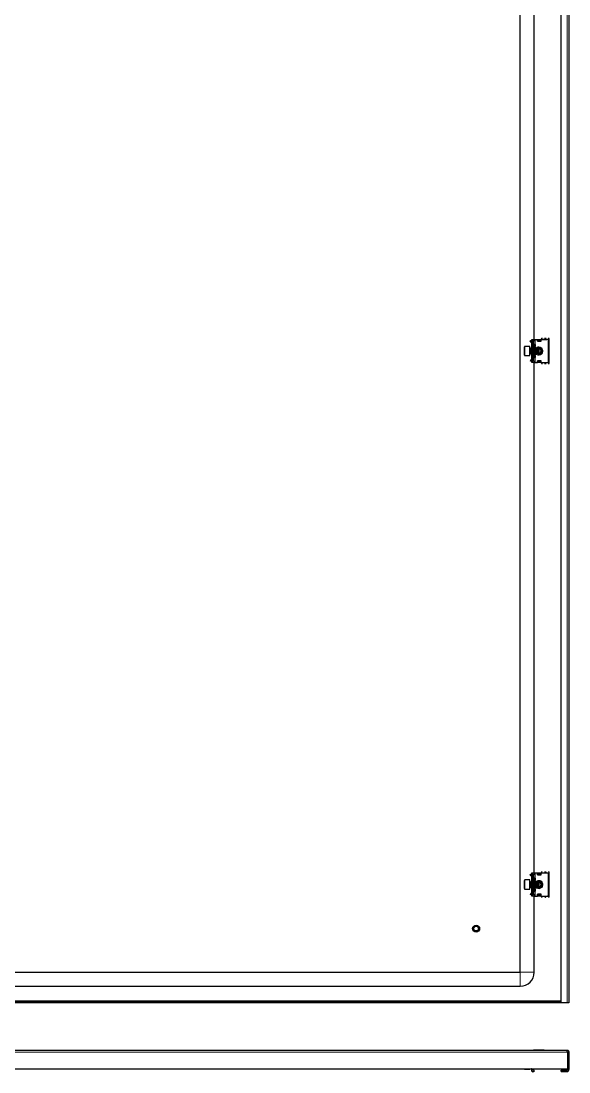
# Model space of a CAD drawing. Header units: millimetres. Extents: x -666 to 2049, y -1116 to 1206.
# Drawn here: x 1458 to 2049, y -1059 to 74 of the extents above; entities that cross this region are included whole.
import ezdxf

# ---------------------------------------------------------------- set-up
doc = ezdxf.new("R2010")
doc.units = ezdxf.units.MM

msp = doc.modelspace()

# ---------------------------------------------------------------- linework, layer by layer
at = {"color": 7, "linetype": 'Continuous', "lineweight": 25}
for p, q in [((2040.11, -984.52), (2040.11, 970.48)), ((2048.61, 970.48), (2048.61, -984.52)), ((1996.11, -951.52), (1996.11, 937.48)), ((2011.11, -269.52), (2011.11, 255.48)), ((2007.05, -270.88), (2006.69, -271.23)), ((2007.67, -272.2), (2006.69, -271.23)), ((2008.02, -271.85), (2007.05, -270.88)), ((2008.11, -271.52), (2008.11, -271.91)), ((2008.4, -270.81), (2008.61, -270.6)), ((2008.61, -269.52), (2010.61, -269.52)), ((2008.61, -269.78), (2008.61, -269.52)), ((2008.61, -294.25), (2008.61, -269.78)), ((2009.61, -271.52), (2009.61, -292.52)), ((2010.61, -269.52), (2010.61, -271.52)), ((2010.61, -269.52), (2012.11, -269.52)), ((2010.61, -292.52), (2010.61, -271.52)), ((2012.11, -269.52), (2014.61, -269.52)), ((2014.61, -269.52), (2014.61, -271.52)), ((2014.61, -271.52), (2018.61, -271.52)), ((2014.86, -269.89), (2015.36, -269.54)), ((2015.36, -269.89), (2014.86, -270.25)), ((2014.86, -270.25), (2014.86, -269.89)), ((2014.86, -271.16), (2014.86, -270.25)), ((2014.86, -271.52), (2014.86, -271.16)), ((2015.36, -269.54), (2015.36, -269.89)), ((2015.36, -269.54), (2017.86, -269.54)), ((2015.36, -269.89), (2017.86, -269.89)), ((2017.86, -269.89), (2017.86, -269.54)), ((2017.86, -269.54), (2018.36, -269.89)), ((2018.36, -270.25), (2017.86, -269.89)), ((2018.36, -269.89), (2018.36, -270.25)), ((2018.36, -270.25), (2018.36, -271.16)), ((2018.36, -271.16), (2018.36, -271.52)), ((2018.41, -269.63), (2018.41, -271.52)), ((2018.61, -269.63), (2018.41, -269.63)), ((2018.61, -271.52), (2018.61, -269.52)), ((2018.61, -269.52), (2024.61, -269.52)), ((2019.11, -269.52), (2019.11, -269.27)), ((2026.61, -292.52), (2026.61, -271.52)), ((2027.11, -294.77), (2027.11, -269.27)), ((2000.61, -286.42), (2000.61, -277.62)), ((2006.61, -277.02), (2001.21, -277.02)), ((2006.61, -287.02), (2006.61, -277.02)), ((2007.22, -279.02), (2006.86, -279.02)), ((2007.61, -279.57), (2007.22, -279.02)), ((2007.22, -280.87), (2007.22, -279.02)), ((2007.22, -285.02), (2007.22, -280.87)), ((2007.99, -279.02), (2007.61, -279.57)), ((2007.61, -281.08), (2007.61, -279.57)), ((2007.61, -284.46), (2007.61, -281.08)), ((2007.67, -272.2), (2008.02, -271.85)), ((2008.22, -279.02), (2007.99, -279.02)), ((2007.99, -280.87), (2007.99, -279.02)), ((2007.99, -285.02), (2007.99, -280.87)), ((2008.11, -273.27), (2008.61, -273.27)), ((2008.11, -273.27), (2008.11, -276.77)), ((2008.61, -276.77), (2008.11, -276.77)), ((2008.11, -276.77), (2008.11, -279.02)), ((2008.61, -279.57), (2008.22, -279.02)), ((2008.22, -280.87), (2008.22, -279.02)), ((2008.22, -285.02), (2008.22, -280.87)), ((2012.11, -275.02), (2010.61, -275.02)), ((2010.93, -277.98), (2012.61, -277.02)), ((2011.11, -277.88), (2011.11, -276.77)), ((2011.11, -276.77), (2011.61, -276.77)), ((2012.61, -278.02), (2011.11, -278.02)), ((2011.61, -276.77), (2012.61, -276.77)), ((2012.61, -275.02), (2012.11, -275.02)), ((2012.61, -277.02), (2012.61, -275.02)), ((2012.61, -286.02), (2012.61, -278.02)), ((2012.99, -279.02), (2012.61, -279.57)), ((2013.22, -279.02), (2012.99, -279.02)), ((2012.99, -280.87), (2012.99, -279.02)), ((2012.99, -285.02), (2012.99, -280.87)), ((2013.61, -279.57), (2013.22, -279.02)), ((2013.22, -280.87), (2013.22, -279.02)), ((2013.22, -285.02), (2013.22, -280.87)), ((2013.99, -279.02), (2013.61, -279.57)), ((2013.61, -281.08), (2013.61, -279.57)), ((2013.61, -284.46), (2013.61, -281.08)), ((2014.22, -279.02), (2013.99, -279.02)), ((2013.99, -280.87), (2013.99, -279.02)), ((2013.99, -285.02), (2013.99, -280.87)), ((2014.61, -279.57), (2014.22, -279.02)), ((2014.22, -280.87), (2014.22, -279.02)), ((2014.22, -285.02), (2014.22, -280.87)), ((2014.53, -279.46), (2014.78, -279.33)), ((2014.99, -279.02), (2014.61, -279.57)), ((2014.61, -281.08), (2014.61, -279.57)), ((2014.61, -284.46), (2014.61, -281.08)), ((2015.22, -279.02), (2014.99, -279.02)), ((2014.99, -280.87), (2014.99, -279.02)), ((2014.99, -285.02), (2014.99, -280.87)), ((2015.61, -279.57), (2015.22, -279.02)), ((2015.22, -280.87), (2015.22, -279.02)), ((2015.22, -285.02), (2015.22, -280.87)), ((2015.82, -279.27), (2015.44, -279.34)), ((2015.99, -279.02), (2015.61, -279.57)), ((2015.61, -281.08), (2015.61, -279.57)), ((2015.61, -284.46), (2015.61, -281.08)), ((2016.05, -279.02), (2015.99, -279.02)), ((2015.99, -280.87), (2015.99, -279.02)), ((2015.99, -285.02), (2015.99, -280.87)), ((2016.61, -279.57), (2016.05, -279.02)), ((2016.05, -285.02), (2016.05, -279.02)), ((2017.13, -279.45), (2016.3, -279.26)), ((2016.61, -284.46), (2016.61, -279.57)), ((2001.21, -287.02), (2006.61, -287.02)), ((2007.67, -291.83), (2006.69, -292.8)), ((2007.05, -293.15), (2006.69, -292.8)), ((2006.86, -285.02), (2007.22, -285.02)), ((2008.02, -292.18), (2007.05, -293.15)), ((2007.22, -285.02), (2007.61, -284.46)), ((2007.61, -284.46), (2007.99, -285.02)), ((2007.67, -291.83), (2008.02, -292.18)), ((2007.99, -285.02), (2008.22, -285.02)), ((2008.11, -285.02), (2008.11, -287.27)), ((2008.11, -287.27), (2008.11, -290.77)), ((2008.11, -287.27), (2008.61, -287.27)), ((2008.11, -290.77), (2008.61, -290.77)), ((2008.11, -292.52), (2008.11, -292.06)), ((2008.22, -285.02), (2008.61, -284.46)), ((2008.61, -293.43), (2008.4, -293.22)), ((2008.61, -294.52), (2008.61, -294.25)), ((2010.61, -289.02), (2012.11, -289.02)), ((2010.61, -292.52), (2010.61, -294.52)), ((2012.61, -287.02), (2010.93, -286.05)), ((2011.11, -286.02), (2012.61, -286.02)), ((2011.11, -287.27), (2011.11, -286.15)), ((2011.61, -287.27), (2011.11, -287.27)), ((2012.61, -287.27), (2011.61, -287.27)), ((2012.11, -289.02), (2012.61, -289.02)), ((2012.61, -284.46), (2012.99, -285.02)), ((2012.61, -289.02), (2012.61, -287.02)), ((2012.99, -285.02), (2013.22, -285.02)), ((2013.22, -285.02), (2013.61, -284.46)), ((2013.61, -284.46), (2013.99, -285.02)), ((2013.99, -285.02), (2014.22, -285.02)), ((2014.22, -285.02), (2014.61, -284.46)), ((2014.78, -284.7), (2014.53, -284.57)), ((2014.61, -284.46), (2014.99, -285.02)), ((2018.61, -292.52), (2014.61, -292.52)), ((2014.61, -292.52), (2014.61, -294.52)), ((2014.86, -292.87), (2014.86, -292.52)), ((2014.86, -293.78), (2014.86, -292.87)), ((2014.86, -293.78), (2015.36, -294.14)), ((2014.86, -294.14), (2014.86, -293.78)), ((2015.36, -294.49), (2014.86, -294.14)), ((2014.99, -285.02), (2015.22, -285.02)), ((2015.22, -285.02), (2015.61, -284.46)), ((2017.86, -294.14), (2015.36, -294.14)), ((2015.36, -294.14), (2015.36, -294.49)), ((2015.61, -284.46), (2015.99, -285.02)), ((2015.99, -285.02), (2016.05, -285.02)), ((2016.05, -285.02), (2016.61, -284.46)), ((2017.86, -294.14), (2018.36, -293.78)), ((2017.86, -294.49), (2017.86, -294.14)), ((2018.36, -294.14), (2017.86, -294.49)), ((2018.36, -292.52), (2018.36, -292.87)), ((2018.36, -292.87), (2018.36, -293.78)), ((2018.36, -293.78), (2018.36, -294.14)), ((2018.41, -292.52), (2018.41, -294.4)), ((2018.41, -294.4), (2018.61, -294.4)), ((2018.61, -294.52), (2018.61, -292.52)), ((2010.61, -294.52), (2008.61, -294.52)), ((2010.61, -294.52), (2012.11, -294.52)), ((2011.11, -844.52), (2011.11, -294.52)), ((2012.11, -294.52), (2014.61, -294.52)), ((2017.86, -294.49), (2015.36, -294.49)), ((2018.61, -294.52), (2024.61, -294.52)), ((2019.11, -294.77), (2019.11, -294.52)), ((2007.05, -845.88), (2006.69, -846.23)), ((2007.67, -847.2), (2006.69, -846.23)), ((2008.02, -846.85), (2007.05, -845.88)), ((2007.67, -847.2), (2008.02, -846.85)), ((2008.11, -846.52), (2008.11, -846.91)), ((2008.11, -848.27), (2008.61, -848.27)), ((2008.11, -848.27), (2008.11, -851.77)), ((2008.4, -845.81), (2008.61, -845.6)), ((2008.61, -844.52), (2010.61, -844.52)), ((2008.61, -844.78), (2008.61, -844.52)), ((2008.61, -869.25), (2008.61, -844.78)), ((2009.61, -846.52), (2009.61, -867.52)), ((2010.61, -844.52), (2010.61, -846.52)), ((2010.61, -844.52), (2012.11, -844.52)), ((2010.61, -867.52), (2010.61, -846.52)), ((2012.11, -844.52), (2014.61, -844.52)), ((2014.61, -844.52), (2014.61, -846.52)), ((2014.61, -846.52), (2018.61, -846.52)), ((2014.86, -844.89), (2015.36, -844.54)), ((2015.36, -844.89), (2014.86, -845.25)), ((2014.86, -845.25), (2014.86, -844.89)), ((2014.86, -846.16), (2014.86, -845.25)), ((2014.86, -846.52), (2014.86, -846.16)), ((2015.36, -844.54), (2015.36, -844.89)), ((2015.36, -844.54), (2017.86, -844.54)), ((2015.36, -844.89), (2017.86, -844.89)), ((2017.86, -844.89), (2017.86, -844.54)), ((2017.86, -844.54), (2018.36, -844.89)), ((2018.36, -845.25), (2017.86, -844.89)), ((2018.36, -844.89), (2018.36, -845.25)), ((2018.36, -845.25), (2018.36, -846.16)), ((2018.36, -846.16), (2018.36, -846.52)), ((2018.41, -844.63), (2018.41, -846.52)), ((2018.61, -844.63), (2018.41, -844.63)), ((2018.61, -846.52), (2018.61, -844.52)), ((2018.61, -844.52), (2024.61, -844.52)), ((2019.11, -844.52), (2019.11, -844.27)), ((2026.61, -867.52), (2026.61, -846.52)), ((2027.11, -869.77), (2027.11, -844.27)), ((2000.61, -861.42), (2000.61, -852.62)), ((2006.61, -852.02), (2001.21, -852.02)), ((2006.61, -862.02), (2006.61, -852.02)), ((2007.22, -854.02), (2006.86, -854.02)), ((2006.86, -860.02), (2007.22, -860.02)), ((2007.61, -854.57), (2007.22, -854.02)), ((2007.22, -855.87), (2007.22, -854.02)), ((2007.22, -860.02), (2007.22, -855.87)), ((2007.22, -860.02), (2007.61, -859.46)), ((2007.99, -854.02), (2007.61, -854.57)), ((2007.61, -856.08), (2007.61, -854.57)), ((2007.61, -859.46), (2007.61, -856.08)), ((2007.61, -859.46), (2007.99, -860.02)), ((2008.22, -854.02), (2007.99, -854.02)), ((2007.99, -855.87), (2007.99, -854.02)), ((2007.99, -860.02), (2007.99, -855.87)), ((2007.99, -860.02), (2008.22, -860.02)), ((2008.61, -851.77), (2008.11, -851.77)), ((2008.11, -851.77), (2008.11, -854.02)), ((2008.11, -860.02), (2008.11, -862.27)), ((2008.61, -854.57), (2008.22, -854.02)), ((2008.22, -855.87), (2008.22, -854.02)), ((2008.22, -860.02), (2008.22, -855.87)), ((2008.22, -860.02), (2008.61, -859.46)), ((2012.11, -850.02), (2010.61, -850.02)), ((2010.93, -852.98), (2012.61, -852.02)), ((2011.11, -852.88), (2011.11, -851.77)), ((2011.11, -851.77), (2011.61, -851.77)), ((2012.61, -853.02), (2011.11, -853.02)), ((2011.61, -851.77), (2012.61, -851.77)), ((2012.61, -850.02), (2012.11, -850.02)), ((2012.61, -852.02), (2012.61, -850.02)), ((2012.61, -861.02), (2012.61, -853.02)), ((2012.99, -854.02), (2012.61, -854.57)), ((2012.61, -859.46), (2012.99, -860.02)), ((2013.22, -854.02), (2012.99, -854.02)), ((2012.99, -855.87), (2012.99, -854.02)), ((2012.99, -860.02), (2012.99, -855.87)), ((2012.99, -860.02), (2013.22, -860.02)), ((2013.61, -854.57), (2013.22, -854.02)), ((2013.22, -855.87), (2013.22, -854.02)), ((2013.22, -860.02), (2013.22, -855.87)), ((2013.22, -860.02), (2013.61, -859.46)), ((2013.99, -854.02), (2013.61, -854.57)), ((2013.61, -856.08), (2013.61, -854.57)), ((2013.61, -859.46), (2013.61, -856.08)), ((2013.61, -859.46), (2013.99, -860.02)), ((2014.22, -854.02), (2013.99, -854.02)), ((2013.99, -855.87), (2013.99, -854.02)), ((2013.99, -860.02), (2013.99, -855.87)), ((2013.99, -860.02), (2014.22, -860.02)), ((2014.61, -854.57), (2014.22, -854.02)), ((2014.22, -855.87), (2014.22, -854.02)), ((2014.22, -860.02), (2014.22, -855.87)), ((2014.22, -860.02), (2014.61, -859.46)), ((2014.53, -854.46), (2014.78, -854.33)), ((2014.78, -859.7), (2014.53, -859.57)), ((2014.99, -854.02), (2014.61, -854.57)), ((2014.61, -856.08), (2014.61, -854.57)), ((2014.61, -859.46), (2014.61, -856.08)), ((2014.61, -859.46), (2014.99, -860.02)), ((2015.22, -854.02), (2014.99, -854.02)), ((2014.99, -855.87), (2014.99, -854.02)), ((2014.99, -860.02), (2014.99, -855.87)), ((2014.99, -860.02), (2015.22, -860.02)), ((2015.61, -854.57), (2015.22, -854.02)), ((2015.22, -855.87), (2015.22, -854.02)), ((2015.22, -860.02), (2015.22, -855.87)), ((2015.22, -860.02), (2015.61, -859.46)), ((2015.82, -854.27), (2015.44, -854.34)), ((2015.99, -854.02), (2015.61, -854.57)), ((2015.61, -856.08), (2015.61, -854.57)), ((2015.61, -859.46), (2015.61, -856.08)), ((2015.61, -859.46), (2015.99, -860.02)), ((2016.05, -854.02), (2015.99, -854.02)), ((2015.99, -855.87), (2015.99, -854.02)), ((2015.99, -860.02), (2015.99, -855.87)), ((2015.99, -860.02), (2016.05, -860.02)), ((2016.61, -854.57), (2016.05, -854.02)), ((2016.05, -860.02), (2016.05, -854.02)), ((2016.05, -860.02), (2016.61, -859.46)), ((2017.13, -854.45), (2016.3, -854.26)), ((2016.61, -859.46), (2016.61, -854.57)), ((2001.21, -862.02), (2006.61, -862.02)), ((2007.67, -866.83), (2006.69, -867.8)), ((2007.05, -868.15), (2006.69, -867.8)), ((2008.02, -867.18), (2007.05, -868.15)), ((2007.67, -866.83), (2008.02, -867.18)), ((2008.11, -862.27), (2008.11, -865.77)), ((2008.11, -862.27), (2008.61, -862.27)), ((2008.11, -865.77), (2008.61, -865.77)), ((2008.11, -867.52), (2008.11, -867.06)), ((2008.61, -868.43), (2008.4, -868.22)), ((2008.61, -869.52), (2008.61, -869.25)), ((2010.61, -869.52), (2008.61, -869.52)), ((2010.61, -864.02), (2012.11, -864.02)), ((2010.61, -867.52), (2010.61, -869.52)), ((2010.61, -869.52), (2012.11, -869.52)), ((2012.61, -862.02), (2010.93, -861.05)), ((2011.11, -861.02), (2012.61, -861.02)), ((2011.11, -862.27), (2011.11, -861.15)), ((2011.61, -862.27), (2011.11, -862.27)), ((2011.11, -951.52), (2011.11, -869.52)), ((2012.61, -862.27), (2011.61, -862.27)), ((2012.11, -864.02), (2012.61, -864.02)), ((2012.11, -869.52), (2014.61, -869.52)), ((2012.61, -864.02), (2012.61, -862.02)), ((2018.61, -867.52), (2014.61, -867.52)), ((2014.61, -867.52), (2014.61, -869.52)), ((2014.86, -867.87), (2014.86, -867.52)), ((2014.86, -868.78), (2014.86, -867.87)), ((2014.86, -869.14), (2014.86, -868.78)), ((2014.86, -868.78), (2015.36, -869.14)), ((2015.36, -869.49), (2014.86, -869.14)), ((2015.36, -869.14), (2015.36, -869.49)), ((2017.86, -869.14), (2015.36, -869.14)), ((2017.86, -869.49), (2015.36, -869.49)), ((2017.86, -869.14), (2018.36, -868.78)), ((2017.86, -869.49), (2017.86, -869.14)), ((2018.36, -869.14), (2017.86, -869.49)), ((2018.36, -867.52), (2018.36, -867.87)), ((2018.36, -867.87), (2018.36, -868.78)), ((2018.36, -868.78), (2018.36, -869.14)), ((2018.41, -867.52), (2018.41, -869.4)), ((2018.41, -869.4), (2018.61, -869.4)), ((2018.61, -869.52), (2018.61, -867.52)), ((2018.61, -869.52), (2024.61, -869.52)), ((2019.11, -869.77), (2019.11, -869.52)), ((1107.11, -951.52), (1996.11, -951.52)), ((1107.11, -966.52), (1996.11, -966.52)), ((2040.11, -983.02), (1063.11, -983.02)), ((2040.11, -984.52), (1063.11, -984.52)), ((2046.51, -984.52), (2040.11, -984.52)), ((2048.61, -984.52), (2046.51, -984.52)), ((1056.71, -1035.49), (2046.51, -1035.49)), ((2010.32, -1035.19), (2010.32, -1035.49)), ((2010.32, -1035.19), (2021.48, -1035.19)), ((2021.48, -1035.19), (2021.89, -1035.19)), ((2021.89, -1035.49), (2021.89, -1035.19)), ((2046.91, -1037.59), (2046.91, -1055.49)), ((2048.61, -1037.59), (2047.11, -1037.59)), ((2047.11, -1037.59), (2047.11, -1056.39)), ((2048.61, -1037.59), (2048.61, -1056.39)), ((1056.31, -1055.49), (2046.91, -1055.49)), ((2001.21, -1055.99), (2006.61, -1055.99)), ((2006.61, -1055.99), (2006.61, -1055.49)), ((2008.11, -1055.99), (2008.61, -1055.99)), ((2008.61, -1056.99), (2008.61, -1055.49)), ((2008.61, -1057.99), (2008.61, -1056.99)), ((2008.61, -1057.99), (2009.61, -1058.99)), ((2010.61, -1058.99), (2009.61, -1058.99)), ((2010.61, -1056.99), (2010.61, -1055.49)), ((2010.61, -1056.99), (2010.61, -1058.99)), ((2040.11, -1058.49), (2040.11, -1056.99)), ((2040.11, -1056.99), (2046.51, -1056.99)), ((2040.11, -1058.49), (2046.51, -1058.49))]:
    msp.add_line(p, q, dxfattribs=at)
at = {"color": 8, "linetype": 'Continuous', "lineweight": 18}
for p, q in [((2046.51, 970.48), (2046.51, -984.52)), ((2008.61, -271.52), (2008.11, -271.52)), ((2008.61, -271.02), (2008.4, -270.81)), ((2010.61, -271.52), (2009.61, -271.52)), ((2012.11, -275.02), (2012.11, -269.52)), ((2018.36, -271.16), (2014.86, -271.16)), ((2019.11, -269.27), (2023.11, -269.27)), ((2027.11, -269.27), (2023.11, -269.27)), ((2001.21, -277.02), (2001.21, -287.02)), ((2006.86, -279.02), (2006.86, -284.79)), ((2011.11, -278.02), (2011.11, -286.02)), ((2011.61, -276.77), (2011.61, -275.02)), ((2006.86, -284.79), (2006.86, -285.02)), ((2008.61, -292.52), (2008.11, -292.52)), ((2008.61, -293.02), (2008.4, -293.22)), ((2009.61, -292.52), (2010.61, -292.52)), ((2011.61, -289.02), (2011.61, -287.27)), ((2012.11, -294.52), (2012.11, -289.02)), ((2014.86, -292.87), (2018.36, -292.87)), ((2023.11, -294.77), (2019.11, -294.77)), ((2027.11, -294.77), (2023.11, -294.77)), ((2008.61, -846.52), (2008.11, -846.52)), ((2008.61, -846.02), (2008.4, -845.81)), ((2010.61, -846.52), (2009.61, -846.52)), ((2012.11, -850.02), (2012.11, -844.52)), ((2018.36, -846.16), (2014.86, -846.16)), ((2019.11, -844.27), (2023.11, -844.27)), ((2027.11, -844.27), (2023.11, -844.27)), ((2001.21, -852.02), (2001.21, -862.02)), ((2006.86, -854.02), (2006.86, -859.79)), ((2006.86, -859.79), (2006.86, -860.02)), ((2011.11, -853.02), (2011.11, -861.02)), ((2011.61, -851.77), (2011.61, -850.02)), ((2008.61, -867.52), (2008.11, -867.52)), ((2008.61, -868.02), (2008.4, -868.22)), ((2009.61, -867.52), (2010.61, -867.52)), ((2011.61, -864.02), (2011.61, -862.27)), ((2012.11, -869.52), (2012.11, -864.02)), ((2014.86, -867.87), (2018.36, -867.87)), ((2023.11, -869.77), (2019.11, -869.77)), ((2027.11, -869.77), (2023.11, -869.77)), ((1996.11, -951.52), (1996.11, -966.52)), ((1996.11, -951.52), (2011.11, -951.52)), ((2040.11, -982.42), (1063.11, -982.42)), ((1056.31, -1037.59), (2046.91, -1037.59)), ((2001.21, -1055.49), (2001.21, -1055.99)), ((2008.61, -1056.99), (2010.61, -1056.99)), ((2046.51, -1056.99), (2046.51, -1058.49)), ((2047.11, -1056.39), (2048.61, -1056.39))]:
    msp.add_line(p, q, dxfattribs=at)
at = {"color": 7, "linetype": 'Continuous', "lineweight": 25, "flags": 128}
for points in [[(2015.44, -284.69), (2015.57, -284.72), (2015.82, -284.76)], [(2015.44, -859.69), (2015.57, -859.72), (2015.82, -859.76)]]:
    msp.add_lwpolyline(points, dxfattribs=at)
at = {"color": 7, "linetype": 'Continuous', "lineweight": 25}
for radius in [3.75, 3, 2.5]:
    msp.add_circle((1948.61, -904.52), radius, dxfattribs=at)
for centre, radius, start, end in [((2009.11, -271.52), 1, 135, 180), ((2007.61, -271.52), 2, 0, 60), ((2024.61, -271.52), 2, 0, 90), ((2001.21, -277.62), 0.6, 90, 180), ((2006.86, -278.77), 0.25, 180, 270), ((2011.11, -277.52), 0.5, 180, 270), ((2016.11, -282.02), 4, 90, 134.28235), ((2016.11, -282.02), 4, 225.71765, 90), ((2016.11, -282.02), 3, 254.33161, 105.66839), ((2016.11, -282.02), 2.76, 274.01261, 68.2426), ((2016.11, -282.02), 2.45, 281.79772, 78.20228), ((2001.21, -286.42), 0.6, 180, 270), ((2006.86, -285.27), 0.25, 90, 180), ((2009.11, -292.52), 1, 180, 225), ((2007.61, -292.52), 2, 300, 0), ((2011.11, -286.52), 0.5, 90, 180), ((2024.61, -292.52), 2, 270, 0), ((2009.11, -846.52), 1, 135, 180), ((2007.61, -846.52), 2, 0, 60), ((2024.61, -846.52), 2, 0, 90), ((2001.21, -852.62), 0.6, 90, 180), ((2006.86, -853.77), 0.25, 180, 270), ((2006.86, -860.27), 0.25, 90, 180), ((2011.11, -852.52), 0.5, 180, 270), ((2016.11, -857.02), 4, 90, 134.28235), ((2016.11, -857.02), 4, 225.71765, 90), ((2016.11, -857.02), 3, 254.33161, 105.66839), ((2016.11, -857.02), 2.76, 274.01261, 68.2426), ((2016.11, -857.02), 2.45, 281.79772, 78.20228), ((2001.21, -861.42), 0.6, 180, 270), ((2009.11, -867.52), 1, 180, 225), ((2007.61, -867.52), 2, 300, 0), ((2011.11, -861.52), 0.5, 90, 180), ((2024.61, -867.52), 2, 270, 0), ((1996.11, -951.52), 15, 270, 0), ((2001.21, -1055.39), 0.6, 189.59407, 270), ((2046.51, -1056.39), 2.1, 270, 0), ((2046.51, -1056.39), 0.6, 270, 0)]:
    msp.add_arc(centre, radius, start, end, dxfattribs=at)
at = {"color": 8, "linetype": 'Continuous', "lineweight": 18}
for centre, start, end in [((2016.11, -282.02), 218.94244, 90), ((2016.11, -282.02), 90, 141.05756), ((2016.11, -857.02), 218.94244, 90), ((2016.11, -857.02), 90, 141.05756)]:
    msp.add_arc(centre, 4.5, start, end, dxfattribs=at)
at = {"color": 7, "linetype": 'Continuous', "lineweight": 25}
for points, knots in [([(2019.11, -269.27), (2019.15, -269.15), (2019.25, -268.9), (2019.39, -268.56), (2019.54, -268.23), (2019.63, -268.04), (2019.68, -267.94)], [0, 0, 0, 0, 0.24745446, 0.50207987, 0.74953432, 1, 1, 1, 1]), ([(2022.53, -267.95), (2022.61, -268.11), (2022.79, -268.46), (2022.98, -268.95), (2023.09, -269.23), (2023.11, -269.27)], [0, 0, 0, 0, 0.4154826, 0.9171518, 1, 1, 1, 1]), ([(2023.11, -269.27), (2023.2, -269.02), (2023.39, -268.53), (2023.58, -268.14), (2023.68, -267.94)], [0, 0, 0, 0, 0.5020654, 1, 1, 1, 1]), ([(2026.53, -267.95), (2026.61, -268.11), (2026.79, -268.46), (2026.98, -268.95), (2027.09, -269.23), (2027.11, -269.27)], [0, 0, 0, 0, 0.4154826, 0.9171518, 1, 1, 1, 1]), ([(2008.11, -273.27), (2008.09, -273.07), (2008.05, -272.78), (2007.87, -272.43), (2007.74, -272.28), (2007.67, -272.2)], [0, 0, 0, 0, 0.48504241, 0.73840391, 1, 1, 1, 1]), ([(2008.61, -273.27), (2008.58, -273.02), (2008.53, -272.54), (2008.24, -272.08), (2008.05, -271.88), (2008.02, -271.85)], [0, 0, 0, 0, 0.4618628, 0.9237257, 1, 1, 1, 1]), ([(2007.67, -291.83), (2007.79, -291.68), (2007.97, -291.45), (2008.09, -291.07), (2008.1, -290.87), (2008.11, -290.77)], [0, 0, 0, 0, 0.4850424, 0.7384039, 1, 1, 1, 1]), ([(2008.02, -292.18), (2008.17, -291.99), (2008.48, -291.61), (2008.6, -291.09), (2008.61, -290.81), (2008.61, -290.77)], [0, 0, 0, 0, 0.46186285, 0.92372566, 1, 1, 1, 1]), ([(2019.68, -296.08), (2019.6, -295.92), (2019.42, -295.57), (2019.23, -295.09), (2019.12, -294.81), (2019.11, -294.77)], [0, 0, 0, 0, 0.4154826, 0.9171518, 1, 1, 1, 1]), ([(2023.11, -294.77), (2023.01, -295.01), (2022.82, -295.5), (2022.63, -295.89), (2022.53, -296.09)], [0, 0, 0, 0, 0.5020654, 1, 1, 1, 1]), ([(2023.68, -296.08), (2023.6, -295.92), (2023.42, -295.57), (2023.23, -295.09), (2023.12, -294.81), (2023.11, -294.77)], [0, 0, 0, 0, 0.4154826, 0.9171518, 1, 1, 1, 1]), ([(2027.11, -294.77), (2027.01, -295.01), (2026.82, -295.5), (2026.63, -295.89), (2026.53, -296.09)], [0, 0, 0, 0, 0.5020654, 1, 1, 1, 1]), ([(2008.11, -848.27), (2008.09, -848.07), (2008.05, -847.78), (2007.87, -847.43), (2007.74, -847.28), (2007.67, -847.2)], [0, 0, 0, 0, 0.48504241, 0.73840391, 1, 1, 1, 1]), ([(2008.61, -848.27), (2008.58, -848.02), (2008.53, -847.54), (2008.24, -847.08), (2008.05, -846.88), (2008.02, -846.85)], [0, 0, 0, 0, 0.46186285, 0.92372566, 1, 1, 1, 1]), ([(2019.11, -844.27), (2019.15, -844.15), (2019.25, -843.9), (2019.39, -843.56), (2019.54, -843.23), (2019.63, -843.04), (2019.68, -842.94)], [0, 0, 0, 0, 0.2474545, 0.5020799, 0.7495343, 1, 1, 1, 1]), ([(2022.53, -842.95), (2022.61, -843.11), (2022.79, -843.46), (2022.98, -843.95), (2023.09, -844.23), (2023.11, -844.27)], [0, 0, 0, 0, 0.4154826, 0.9171518, 1, 1, 1, 1]), ([(2023.11, -844.27), (2023.2, -844.02), (2023.39, -843.53), (2023.58, -843.14), (2023.68, -842.94)], [0, 0, 0, 0, 0.50206541, 1, 1, 1, 1]), ([(2026.53, -842.95), (2026.61, -843.11), (2026.79, -843.46), (2026.98, -843.95), (2027.09, -844.23), (2027.11, -844.27)], [0, 0, 0, 0, 0.4154826, 0.91715183, 1, 1, 1, 1]), ([(2007.67, -866.83), (2007.79, -866.68), (2007.97, -866.45), (2008.09, -866.07), (2008.1, -865.87), (2008.11, -865.77)], [0, 0, 0, 0, 0.4850424, 0.7384039, 1, 1, 1, 1]), ([(2008.02, -867.18), (2008.17, -866.99), (2008.48, -866.61), (2008.6, -866.09), (2008.61, -865.81), (2008.61, -865.77)], [0, 0, 0, 0, 0.46186285, 0.92372566, 1, 1, 1, 1]), ([(2019.68, -871.08), (2019.6, -870.92), (2019.42, -870.57), (2019.23, -870.09), (2019.12, -869.81), (2019.11, -869.77)], [0, 0, 0, 0, 0.4154826, 0.9171518, 1, 1, 1, 1]), ([(2023.11, -869.77), (2023.01, -870.01), (2022.82, -870.5), (2022.63, -870.89), (2022.53, -871.09)], [0, 0, 0, 0, 0.5020654, 1, 1, 1, 1]), ([(2023.68, -871.08), (2023.6, -870.92), (2023.42, -870.57), (2023.23, -870.09), (2023.12, -869.81), (2023.11, -869.77)], [0, 0, 0, 0, 0.4154826, 0.9171518, 1, 1, 1, 1]), ([(2027.11, -869.77), (2027.01, -870.01), (2026.82, -870.5), (2026.63, -870.89), (2026.53, -871.09)], [0, 0, 0, 0, 0.5020654, 1, 1, 1, 1]), ([(2046.51, -1035.49), (2046.78, -1035.49), (2047.05, -1035.54), (2047.57, -1035.75), (2047.8, -1035.9), (2048.19, -1036.3), (2048.34, -1036.53), (2048.55, -1037.04), (2048.61, -1037.31), (2048.61, -1037.59)], [0, 0, 0, 0, 0.25, 0.25, 0.5, 0.5, 0.75, 0.75, 1, 1, 1, 1]), ([(2046.91, -1037.59), (2046.87, -1037.31), (2046.84, -1037.04), (2046.77, -1036.53), (2046.74, -1036.3), (2046.67, -1035.91), (2046.64, -1035.75), (2046.57, -1035.54), (2046.54, -1035.49), (2046.51, -1035.49)], [0, 0, 0, 0, 0.25, 0.25, 0.5, 0.5, 0.75, 0.75, 1, 1, 1, 1]), ([(2046.85, -1037.11), (2046.88, -1037.13), (2047.04, -1037.23), (2047.08, -1037.43), (2047.11, -1037.59)], [0, 0, 0, 0, 0.2077128, 1, 1, 1, 1]), ([(2008.11, -1055.99), (2008.08, -1055.88), (2008.05, -1055.73), (2007.91, -1055.57), (2007.83, -1055.5), (2007.81, -1055.49)], [0, 0, 0, 0, 0.6029704, 0.9179315, 1, 1, 1, 1]), ([(2008.61, -1055.99), (2008.59, -1055.89), (2008.55, -1055.72), (2008.3, -1055.56), (2008.2, -1055.49)], [0, 0, 0, 0, 0.5741301, 1, 1, 1, 1])]:
    msp.add_open_spline(points, degree=3, knots=knots, dxfattribs=at)

doc.saveas('drawing.dxf')
